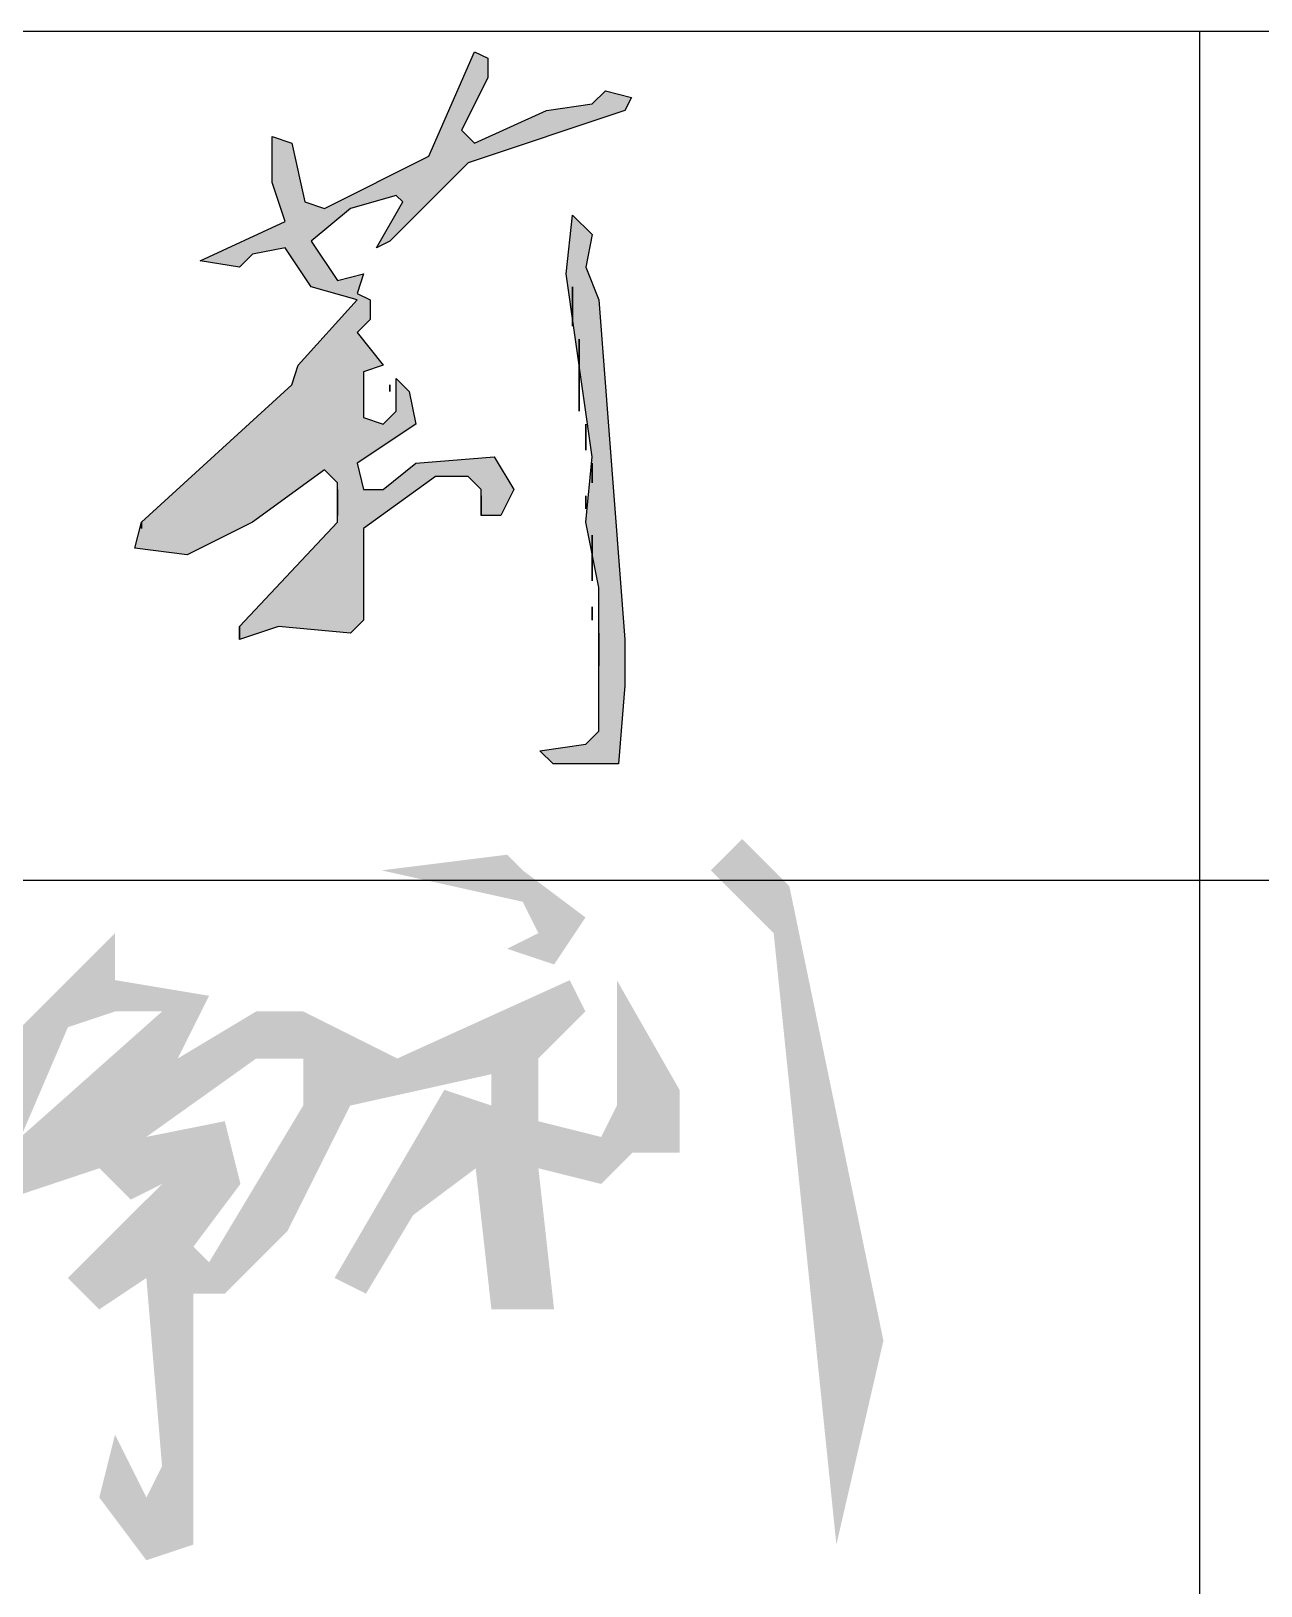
# Model space of a CAD drawing. Extents: x 4689302 to 7068445, y -422737 to 2032183.
# Drawn here: x 4732313 to 4733254, y -317277 to -316087 of the extents above; entities that cross this region are included whole.
import ezdxf

# ---------------------------------------------------------------- set-up
doc = ezdxf.new("R2010")
doc.units = 0
doc.header["$LTSCALE"] = 1000
doc.header["$MEASUREMENT"] = 0
doc.layers.get('0').update_dxf_attribs({"linetype": 'CONTINUOUS'})

msp = doc.modelspace()

# ---------------------------------------------------------------- hatches: boundary and pattern name
at = {"linetype": 'Continuous'}
h = msp.add_hatch(color=0, dxfattribs=at)
h.paths.add_polyline_path([(4731322.2, -316248.1), (4731322.2, -316218.1), (4731272.2, -316223.1), (4731252.2, -316208.1), (4731237.2, -316208.1), (4731227.2, -316228.1), (4731302.2, -316243.1), (4731267.2, -316308.1), (4731207.2, -316383.1), (4731207.2, -316393.1), (4731222.2, -316393.1), (4731272.2, -316353.1), (4731282.2, -316358.1), (4731282.2, -316373.1), (4731267.2, -316408.1), (4731207.2, -316493.1), (4731222.2, -316498.1), (4731262.2, -316463.1), (4731322.2, -316433.1), (4731357.2, -316428.1), (4731372.2, -316443.1), (4731367.2, -316473.1), (4731322.2, -316548.1), (4731267.2, -316608.1), (4731237.2, -316618.1), (4731237.2, -316628.1), (4731247.2, -316633.1), (4731272.2, -316623.1), (4731317.2, -316578.1), (4731382.2, -316483.1), (4731397.2, -316438.1), (4731422.2, -316423.1), (4731432.2, -316428.1), (4731432.2, -316448.1), (4731392.2, -316608.1), (4731407.2, -316613.1), (4731417.2, -316603.1), (4731442.2, -316523.1), (4731472.2, -316478.1), (4731497.2, -316468.1), (4731512.2, -316488.1), (4731517.2, -316578.1), (4731537.2, -316588.1), (4731532.2, -316488.1), (4731512.2, -316458.1), (4731477.2, -316458.1), (4731457.2, -316478.1), (4731442.2, -316513.1), (4731432.2, -316513.1), (4731452.2, -316403.1), (4731532.2, -316348.1), (4731537.2, -316338.1), (4731527.2, -316333.1), (4731507.2, -316343.1), (4731462.2, -316378.1), (4731462.2, -316348.1), (4731492.2, -316313.1), (4731522.2, -316253.1), (4731527.2, -316223.1), (4731517.2, -316213.1), (4731492.2, -316208.1), (4731492.2, -316218.1), (4731507.2, -316228.1), (4731507.2, -316243.1), (4731482.2, -316298.1), (4731462.2, -316318.1), (4731452.2, -316243.1), (4731417.2, -316223.1), (4731382.2, -316228.1), (4731382.2, -316243.1), (4731387.2, -316233.1), (4731392.2, -316243.1), (4731412.2, -316238.1), (4731437.2, -316258.1), (4731442.2, -316348.1), (4731382.2, -316408.1), (4731352.2, -316408.1), (4731272.2, -316443.1), (4731267.2, -316438.1), (4731297.2, -316373.1), (4731297.2, -316338.1), (4731272.2, -316338.1), (4731267.2, -316328.1), (4731287.2, -316308.1), (4731307.2, -316263.1)])
h.paths.add_polyline_path([(4731907.2, -316273.1), (4732007.2, -316243.1), (4732022.2, -316248.1), (4732012.2, -316258.1), (4732022.2, -316258.1), (4732047.2, -316238.1), (4732072.2, -316233.1), (4732072.2, -316218.1), (4732042.2, -316218.1), (4731992.2, -316238.1), (4731972.2, -316238.1), (4731782.2, -316313.1), (4731787.2, -316328.1), (4731797.2, -316328.1)])
h.paths.add_polyline_path([(4731842.2, -316413.1), (4731867.2, -316388.1), (4731882.2, -316388.1), (4731897.2, -316403.1), (4731892.2, -316433.1), (4731867.2, -316488.1), (4731867.2, -316538.1), (4731887.2, -316568.1), (4731907.2, -316558.1), (4731927.2, -316518.1), (4731932.2, -316438.1), (4731922.2, -316403.1), (4731967.2, -316358.1), (4731982.2, -316368.1), (4731987.2, -316428.1), (4731972.2, -316578.1), (4731992.2, -316583.1), (4732002.2, -316538.1), (4732007.2, -316388.1), (4732037.2, -316328.1), (4732057.2, -316308.1), (4732082.2, -316308.1), (4732092.2, -316328.1), (4732092.2, -316408.1), (4732042.2, -316468.1), (4732032.2, -316503.1), (4732052.2, -316498.1), (4732052.2, -316483.1), (4732077.2, -316448.1), (4732087.2, -316453.1), (4732087.2, -316608.1), (4732102.2, -316623.1), (4732117.2, -316618.1), (4732117.2, -316578.1), (4732107.2, -316513.1), (4732107.2, -316428.1), (4732122.2, -316398.1), (4732157.2, -316368.1), (4732142.2, -316378.1), (4732112.2, -316378.1), (4732107.2, -316303.1), (4732092.2, -316293.1), (4732047.2, -316298.1), (4732002.2, -316368.1), (4731982.2, -316343.1), (4731952.2, -316348.1), (4731912.2, -316388.1), (4731887.2, -316373.1), (4731857.2, -316378.1), (4731832.2, -316413.1), (4731827.2, -316378.1), (4731812.2, -316378.1), (4731812.2, -316383.1), (4731812.2, -316468.1), (4731797.2, -316558.1), (4731797.2, -316608.1), (4731812.2, -316608.1), (4731827.2, -316468.1)])
h.paths.add_polyline_path([(4732557.2, -316223.1), (4732592.2, -316213.1), (4732597.2, -316218.1), (4732577.2, -316253.1), (4732587.2, -316248.1), (4732647.2, -316188.1), (4732767.2, -316148.1), (4732772.2, -316138.1), (4732752.2, -316133.1), (4732742.2, -316143.1), (4732707.2, -316148.1), (4732652.2, -316173.1), (4732642.2, -316163.1), (4732662.2, -316123.1), (4732662.2, -316108.1), (4732652.2, -316103.1), (4732617.2, -316183.1), (4732537.2, -316223.1), (4732522.2, -316218.1), (4732512.2, -316173.1), (4732497.2, -316168.1), (4732497.2, -316203.1), (4732507.2, -316233.1), (4732442.2, -316263.1), (4732472.2, -316268.1), (4732482.2, -316258.1), (4732507.2, -316253.1), (4732527.2, -316283.1), (4732562.2, -316293.1), (4732517.2, -316343.1), (4732512.2, -316358.1), (4732397.2, -316463.1), (4732392.2, -316483.1), (4732432.2, -316488.1), (4732482.2, -316463.1), (4732537.2, -316423.1), (4732547.2, -316433.1), (4732547.2, -316463.1), (4732472.2, -316543.1), (4732472.2, -316553.1), (4732502.2, -316543.1), (4732557.2, -316548.1), (4732567.2, -316538.1), (4732567.2, -316468.1), (4732622.2, -316428.1), (4732647.2, -316428.1), (4732657.2, -316438.1), (4732657.2, -316458.1), (4732672.2, -316458.1), (4732682.2, -316438.1), (4732667.2, -316413.1), (4732607.2, -316418.1), (4732582.2, -316438.1), (4732567.2, -316438.1), (4732562.2, -316418.1), (4732607.2, -316388.1), (4732602.2, -316363.1), (4732592.2, -316353.1), (4732592.2, -316378.1), (4732582.2, -316388.1), (4732567.2, -316383.1), (4732567.2, -316348.1), (4732582.2, -316343.1), (4732562.2, -316318.1), (4732572.2, -316308.1), (4732572.2, -316293.1), (4732562.2, -316288.1), (4732567.2, -316273.1), (4732547.2, -316278.1), (4732527.2, -316248.1)])
h.paths.add_polyline_path([(4732747.2, -316293.1), (4732737.2, -316268.1), (4732742.2, -316243.1), (4732727.2, -316228.1), (4732722.2, -316273.1), (4732742.2, -316413.1), (4732737.2, -316463.1), (4732747.2, -316513.1), (4732747.2, -316623.1), (4732737.2, -316633.1), (4732702.2, -316638.1), (4732712.2, -316648.1), (4732762.2, -316648.1), (4732767.2, -316588.1), (4732767.2, -316553.1)])
h = msp.add_hatch(color=0)
h.dxf.hatch_style = 1
h.paths.add_polyline_path([(4732689, -316729.7), (4732677, -316717.7), (4732581, -316729.7), (4732689, -316753.7), (4732701, -316777.7), (4732677, -316789.7), (4732713, -316801.7), (4732737, -316765.7)])
h.paths.add_polyline_path([(4732869, -316717.7), (4732857, -316705.7), (4732833, -316729.7), (4732881, -316777.7), (4732929, -317245.7), (4732965, -317089.7), (4732893, -316741.7)])
h = msp.add_hatch(color=0)
h.dxf.hatch_style = 1
h.paths.add_polyline_path([(4732293, -316777.7), (4732233, -316753.7), (4732221, -316741.7), (4732209, -316777.7), (4732125, -316789.7), (4732101, -316813.7), (4732221, -316825.7), (4732221, -316861.7), (4732101, -316849.7), (4732101, -316885.7), (4732221, -316885.7), (4732221, -316933.7), (4732197, -316921.7), (4732077, -316993.7), (4732125, -317005.7), (4732209, -316981.7), (4732173, -317077.7), (4732173, -317173.7), (4732197, -317197.7), (4732209, -317077.7), (4732233, -317125.7), (4732257, -317113.7), (4732233, -317077.7), (4732233, -317029.7), (4732257, -317005.7), (4732269, -317113.7), (4732245, -317125.7), (4732281, -317149.7), (4732305, -317113.7), (4732293, -316981.7), (4732365, -316957.7), (4732389, -316981.7), (4732413, -316969.7), (4732341, -317041.7), (4732365, -317065.7), (4732401, -317041.7), (4732413, -317185.7), (4732401, -317209.7), (4732377, -317161.7), (4732365, -317209.7), (4732401, -317257.7), (4732437, -317245.7), (4732437, -317053.7), (4732461, -317053.7), (4732509, -317005.7), (4732557, -316909.7), (4732665, -316885.7), (4732665, -316909.7), (4732629, -316897.7), (4732545, -317041.7), (4732569, -317053.7), (4732605, -316993.7), (4732653, -316957.7), (4732665, -317065.7), (4732713, -317065.7), (4732701, -316957.7), (4732749, -316969.7), (4732773, -316945.7), (4732809, -316945.7), (4732809, -316897.7), (4732761, -316813.7), (4732761, -316909.7), (4732749, -316933.7), (4732701, -316921.7), (4732701, -316873.7), (4732737, -316837.7), (4732725, -316813.7), (4732593, -316873.7), (4732521, -316837.7), (4732485, -316837.7), (4732425, -316873.7), (4732449, -316825.7), (4732377, -316813.7), (4732377, -316777.7), (4732305, -316849.7), (4732257, -316849.7), (4732257, -316801.7), (4732281, -316801.7)])
h.paths.add_polyline_path([(4732269, -316909.7), (4732281, -316909.7), (4732257, -316933.7)], flags=16)
h.paths.add_polyline_path([(4732341, -316849.7), (4732377, -316837.7), (4732413, -316837.7), (4732305, -316933.7)], flags=16)
h.paths.add_polyline_path([(4732401, -316933.7), (4732485, -316873.7), (4732521, -316873.7), (4732521, -316909.7), (4732449, -317029.7), (4732437, -317017.7), (4732473, -316969.7), (4732461, -316921.7)], flags=16)

# ---------------------------------------------------------------- linework, layer by layer
for p, q in [((4729707.2, -316087.3), (4740707.2, -316087.3)), ((4733207.2, -319337.3), (4733207.2, -316087.3)), ((4733207.2, -319337.3), (4733207.2, -316087.3)), ((4729707.2, -316737.3), (4735207.2, -316737.3))]:
    msp.add_line(p, q)
at = {"color": 0, "linetype": 'Continuous'}
for points in [[(4732772.2, -316138.1), (4732767.2, -316148.1), (4732647.2, -316188.1), (4732587.2, -316248.1), (4732577.2, -316253.1), (4732597.2, -316218.1), (4732592.2, -316213.1), (4732557.2, -316223.1), (4732527.2, -316248.1), (4732547.2, -316278.1), (4732567.2, -316273.1), (4732562.2, -316288.1), (4732572.2, -316293.1), (4732572.2, -316308.1), (4732562.2, -316318.1), (4732582.2, -316343.1), (4732567.2, -316348.1), (4732567.2, -316383.1), (4732582.2, -316388.1), (4732592.2, -316378.1), (4732592.2, -316353.1), (4732602.2, -316363.1), (4732607.2, -316388.1), (4732562.2, -316418.1), (4732567.2, -316438.1), (4732582.2, -316438.1), (4732607.2, -316418.1), (4732667.2, -316413.1), (4732682.2, -316438.1), (4732672.2, -316458.1), (4732657.2, -316458.1), (4732657.2, -316438.1), (4732647.2, -316428.1), (4732622.2, -316428.1), (4732567.2, -316468.1), (4732567.2, -316538.1), (4732557.2, -316548.1), (4732502.2, -316543.1), (4732472.2, -316553.1), (4732472.2, -316543.1), (4732547.2, -316463.1), (4732547.2, -316433.1), (4732537.2, -316423.1), (4732482.2, -316463.1), (4732432.2, -316488.1), (4732392.2, -316483.1), (4732397.2, -316463.1), (4732512.2, -316358.1), (4732517.2, -316343.1), (4732562.2, -316293.1), (4732527.2, -316283.1), (4732507.2, -316253.1), (4732482.2, -316258.1), (4732472.2, -316268.1), (4732442.2, -316263.1), (4732507.2, -316233.1), (4732497.2, -316203.1), (4732497.2, -316168.1), (4732512.2, -316173.1), (4732522.2, -316218.1), (4732537.2, -316223.1), (4732617.2, -316183.1), (4732652.2, -316103.1), (4732662.2, -316108.1), (4732662.2, -316123.1), (4732642.2, -316163.1), (4732652.2, -316173.1), (4732707.2, -316148.1), (4732742.2, -316143.1), (4732752.2, -316133.1), (4732772.2, -316138.1)], [(4732767.2, -316553.1), (4732767.2, -316588.1), (4732762.2, -316648.1), (4732712.2, -316648.1), (4732702.2, -316638.1), (4732737.2, -316633.1), (4732747.2, -316623.1), (4732747.2, -316513.1), (4732737.2, -316463.1), (4732742.2, -316413.1), (4732722.2, -316273.1), (4732727.2, -316228.1), (4732742.2, -316243.1), (4732737.2, -316268.1), (4732747.2, -316293.1), (4732767.2, -316553.1)], [(4732727.2, -316283.1), (4732727.2, -316313.1), (4732727.2, -316283.1)], [(4732732.2, -316323.1), (4732732.2, -316378.1), (4732732.2, -316323.1)], [(4732587.2, -316358.1), (4732587.2, -316363.1), (4732587.2, -316358.1)], [(4732737.2, -316388.1), (4732737.2, -316408.1), (4732737.2, -316388.1)], [(4732742.2, -316418.1), (4732742.2, -316433.1), (4732742.2, -316418.1)], [(4732547.2, -316438.1), (4732547.2, -316458.1), (4732547.2, -316438.1)], [(4732657.2, -316443.1), (4732657.2, -316458.1), (4732657.2, -316443.1)], [(4732737.2, -316443.1), (4732737.2, -316453.1), (4732737.2, -316443.1)], [(4732397.2, -316463.1), (4732397.2, -316468.1), (4732397.2, -316463.1)], [(4732742.2, -316473.1), (4732742.2, -316508.1), (4732742.2, -316473.1)], [(4732742.2, -316528.1), (4732742.2, -316538.1), (4732742.2, -316528.1)], [(4732472.2, -316543.1), (4732472.2, -316553.1), (4732472.2, -316543.1)], [(4732747.2, -316548.1), (4732747.2, -316573.1), (4732747.2, -316548.1)]]:
    msp.add_lwpolyline(points, dxfattribs=at)

doc.saveas('drawing.dxf')
